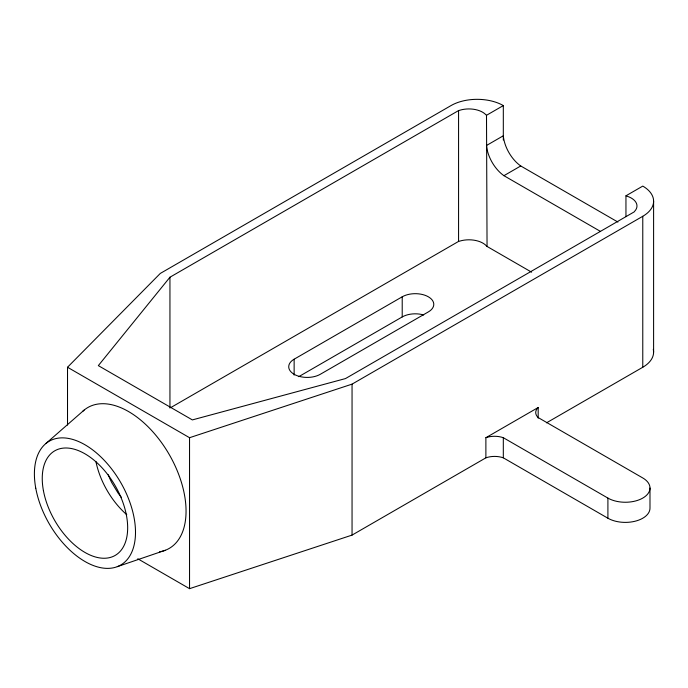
<?xml version="1.0" encoding="UTF-8"?>
<svg xmlns="http://www.w3.org/2000/svg" width="688" height="688" viewBox="0 0 688 688"><rect width="100%" height="100%" fill="white"/><g stroke="black" fill="none" stroke-linecap="round" stroke-linejoin="round"><path stroke-width="1.03" d="M531.618 272.181L487.052 246.45L486.502 115.292L484.524 113.503A19.35 11.171 0 0 0 461.906 109.684L458.569 110.579L169.945 277.221L98.332 365.62L192.365 419.912L345.488 378.572L634.121 211.93L635.669 210.003A19.35 11.171 0 0 0 629.056 196.949L625.951 195.805L625.951 216.634M67.519 425.072L67.519 367.254L160.295 273.428L451.018 105.582A36.98 21.345 0 0 1 503.315 105.582L503.315 140.051M45.907 443.502L84.099 410.125M486.502 115.292L503.315 105.582M520.747 165.971A27.735 16.013 60 0 1 503.315 135.777L486.502 145.486A27.735 16.013 60 0 0 503.926 175.681L520.747 165.971L617.936 222.078M170.873 407.52L458.569 241.419L462.009 240.525A19.806 11.438 0 0 1 485.066 244.601L487.052 246.45M294.137 359.205L402.213 296.803A18.49 10.673 0 0 1 428.357 296.803A18.49 10.673 0 0 1 428.357 311.905L320.281 374.298A18.49 10.673 0 0 1 294.137 374.298A18.49 10.673 0 0 1 294.137 359.205L294.137 375.098M298.755 376.663L402.213 316.936A18.49 10.673 0 0 1 423.679 314.975M625.951 195.805L642.773 186.095A36.98 21.345 0 0 1 642.773 216.29L642.773 367.254L546.513 422.828M67.519 367.254L189.544 437.706L352.05 384.136L642.773 216.29M485.883 437.706L538.179 407.511A16.641 9.606 0 0 0 538.179 417.573L642.773 477.962A24.656 14.233 0 0 1 642.773 498.086A24.656 14.233 0 0 1 607.908 498.086L503.315 437.706A16.641 9.606 0 0 0 485.883 437.706L485.883 457.83L352.05 535.101L189.544 588.67L137.772 558.776M117.295 566.654L165.335 550.262M503.926 175.681L600.194 231.254M485.883 457.83A16.641 9.606 0 0 1 503.315 457.83L607.908 518.219A24.656 14.233 0 0 0 634.775 521.306A24.656 14.233 0 0 0 649.988 508.157L649.988 488.024M653.6 201.197L653.6 352.161M607.908 498.086L607.908 518.219M538.179 407.511L538.179 418.106M503.315 437.706L503.315 457.83M458.569 110.579L458.569 241.419M402.213 296.803L402.213 316.936M352.05 384.136L352.05 535.101M189.544 437.706L189.544 588.67M169.945 277.221L169.945 408.053M82.603 411.45A81.356 46.973 60 0 1 170.753 457.228A81.356 46.973 60 0 1 159.504 551.819M653.282 349.375A36.98 21.345 0 0 1 642.773 367.254M121.38 497.338A46.836 27.038 60 0 1 117.863 492.746L111.791 482.701A46.836 27.038 60 0 1 108.274 474.729M126.755 514.676A60.398 34.873 60 0 1 95.916 461.476M43.404 490.544A60.398 34.873 60 0 0 114.285 555.904A60.398 34.873 60 0 0 97.171 462.921A60.398 34.873 60 0 0 43.404 490.544M35.767 488.231A71.492 41.28 60 0 0 119.669 565.596A71.492 41.28 60 0 0 99.416 455.542A71.492 41.28 60 0 0 35.767 488.231"/></g></svg>
